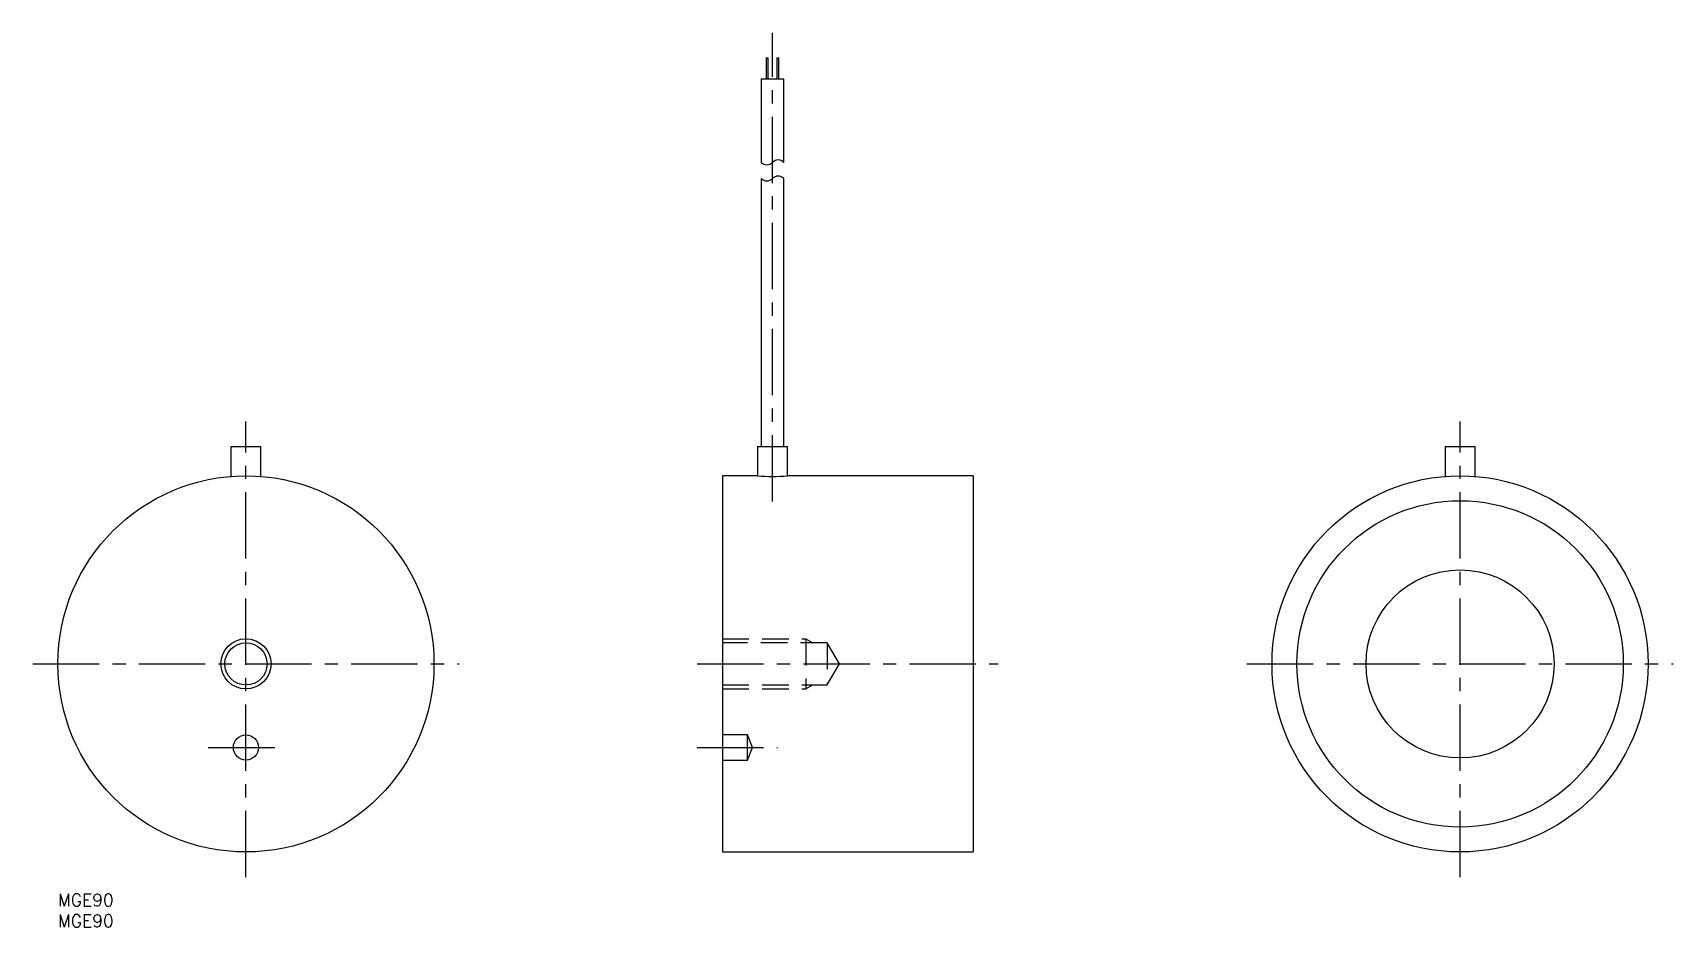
# Model space of a CAD drawing. Extents: x -6 to 387, y -8 to 206.
import ezdxf

# ---------------------------------------------------------------- set-up
doc = ezdxf.new("R2010")
doc.units = 0
doc.header["$LTSCALE"] = 0.5
doc.linetypes.add('CENTER', pattern=[50.8, 31.75, -6.35, 6.35, -6.35])
doc.linetypes.add('DASHED', pattern=[19.05, 12.7, -6.35])
for name, color, linetype in [('MSM_CENTER', 1, 'CENTER'), ('MSM_CONTINUOUS', 7, 'CONTINUOUS'), ('MSM_DASHED', 4, 'DASHED'), ('MSM_NARROW', 5, 'CONTINUOUS'), ('MSM_PART_NUMBER', 7, 'CONTINUOUS')]:
    doc.layers.add(name, color=color, linetype=linetype)
doc.styles.get("Standard").update_dxf_attribs({"font": 'txt.shx', "height": 3, "bigfont": 'bigfont.shx'})

# ---------------------------------------------------------------- blocks, each defined once
blk = doc.blocks.new('*U30')
at = {"layer": 'MSM_PART_NUMBER'}
blk.add_text('MGE90', height=3, dxfattribs=at).set_placement((0, -3))
blk = doc.blocks.new('*U31')
at = {"layer": 'MSM_PART_NUMBER'}
blk.add_text('MGE90', height=3, dxfattribs=at).set_placement((0, -8))

msp = doc.modelspace()

# ---------------------------------------------------------------- linework, layer by layer
at = {"layer": 'MSM_CENTER'}
for p, q in [((171, 93.86), (171, 206)), ((45, 4), (45, 113)), ((335.53, 4), (335.53, 113)), ((-6, 55), (96, 55)), ((153, 55), (225, 55)), ((284.53, 55), (386.53, 55)), ((36, 35), (54, 35)), ((153, 35), (172.2, 35))]:
    msp.add_line(p, q, dxfattribs=at)
at = {"layer": 'MSM_CONTINUOUS'}
for p, q in [((169.5, 200), (169.5, 195)), ((169.5, 200), (170, 200)), ((170, 195), (170, 200)), ((172, 200), (172, 195)), ((172, 200), (172.5, 200)), ((172.5, 195), (172.5, 200)), ((168.3, 195), (173.7, 195)), ((168.3, 195), (168.3, 175)), ((173.7, 175), (173.7, 195)), ((168.3, 171.13), (168.3, 107)), ((173.7, 107), (173.7, 171.13)), ((41.4, 107), (48.6, 107)), ((41.4, 107), (41.4, 99.86)), ((48.6, 99.86), (48.6, 107)), ((167.4, 107), (167.4, 100)), ((167.4, 107), (174.6, 107)), ((174.6, 100), (174.6, 107)), ((331.93, 107), (339.13, 107)), ((331.93, 107), (331.93, 99.86)), ((339.13, 99.86), (339.13, 107)), ((167.4, 100), (159, 100)), ((159, 100), (159, 10)), ((219, 100), (174.6, 100)), ((219, 100), (219, 10)), ((159, 10), (219, 10))]:
    msp.add_line(p, q, dxfattribs=at)
for centre, radius in [((45, 55), 45), ((335.53, 55), 45), ((335.53, 55), 39.05), ((335.53, 55), 22.5), ((45, 55), 5.05), ((45, 35), 3)]:
    msp.add_circle(centre, radius, dxfattribs=at)
msp.add_arc((171, 145.14), 45.28, 265.44, 274.56, dxfattribs=at)
at = {"layer": 'MSM_DASHED'}
for p, q in [((159, 61), (179, 61)), ((184.08, 60.05), (159, 60.05)), ((179, 61), (179, 49)), ((179, 61), (180.64, 60.05)), ((187, 55), (184.08, 60.05)), ((184.08, 60.05), (184.08, 49.95)), ((184.08, 49.95), (187, 55)), ((159, 49.95), (184.08, 49.95)), ((159, 49), (179, 49)), ((179, 49), (180.64, 49.95)), ((165, 38), (159, 38)), ((165, 32), (165, 38)), ((166.2, 35), (165, 38)), ((159, 32), (165, 32)), ((165, 32), (166.2, 35))]:
    msp.add_line(p, q, dxfattribs=at)
at = {"layer": 'MSM_NARROW'}
msp.add_circle((45, 55), 6, dxfattribs=at)
for centre, start, end in [((169.65, 176.26), 222.9607, 317.0393), ((172.35, 173.74), 42.9607, 137.0393), ((169.65, 172.39), 222.9607, 317.0393), ((172.35, 169.87), 42.9607, 137.0393)]:
    msp.add_arc(centre, 1.84, start, end, dxfattribs=at)

# ---------------------------------------------------------------- block references
at = {"layer": 'MSM_CONTINUOUS'}
for name in ['*U30', '*U31']:
    msp.add_blockref(name, (0, 0), dxfattribs=at)

doc.saveas('drawing.dxf')
